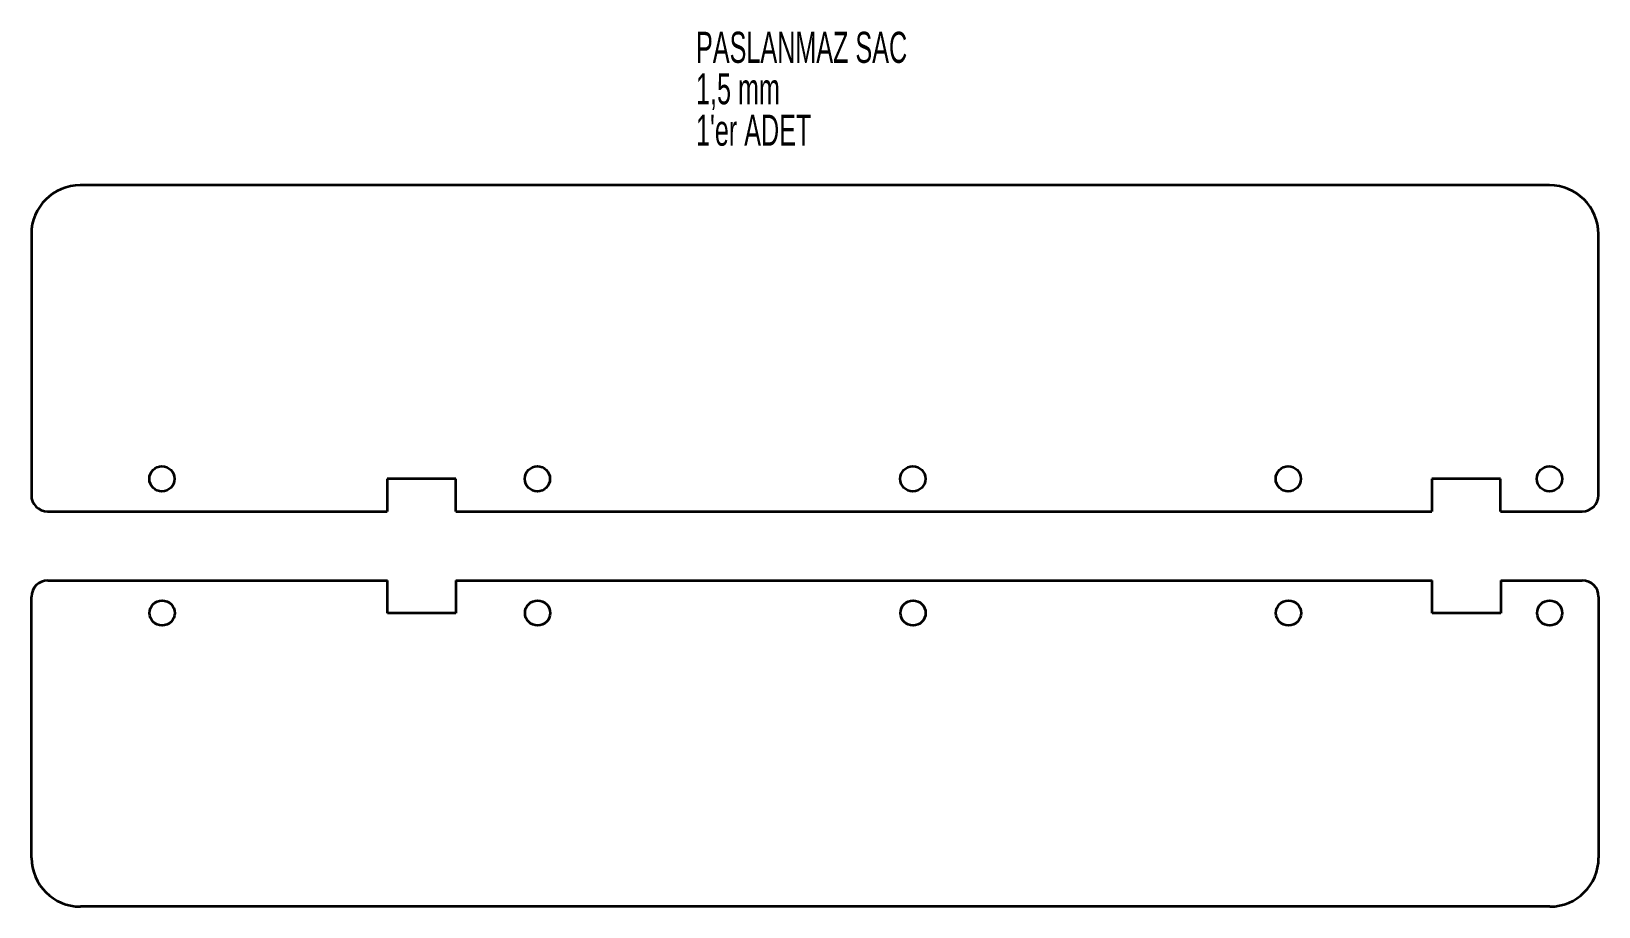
# Model space of a CAD drawing. Header units: millimetres. Extents: x 20 to 500, y 22 to 290.
import ezdxf

# ---------------------------------------------------------------- set-up
doc = ezdxf.new("R2010")
doc.units = ezdxf.units.MM
doc.styles.add('SLDTEXTSTYLE0', font='TXT', dxfattribs={"width": 0.605})

# ---------------------------------------------------------------- blocks, each defined once
blk = doc.blocks.new('SW_NOTE_0')
at = {"color": 0, "linetype": 'Continuous', "lineweight": 0, "char_height": 9.525, "attachment_point": 1, "style": 'SLDTEXTSTYLE0'}
for s, insert in [('PASLANMAZ SAC', (0, 12.28)), ('1,5 mm', (0, -0.42)), ("1'er ADET", (0, -13.12))]:
    blk.add_mtext(s, dxfattribs=dict(at, insert=insert))

msp = doc.modelspace()

# ---------------------------------------------------------------- linework, layer by layer
at = {"color": 7, "linetype": 'Continuous', "lineweight": 35}
for p, q in [((485.36, 242.94), (35.36, 242.94)), ((20.36, 227.94), (20.36, 147.94)), ((500.36, 147.94), (500.36, 227.94)), ((129.36, 152.94), (129.36, 142.94)), ((150.36, 152.94), (129.36, 152.94)), ((150.36, 142.94), (150.36, 152.94)), ((470.36, 152.94), (449.36, 152.94)), ((449.36, 152.94), (449.36, 142.94)), ((470.36, 142.94), (470.36, 152.94)), ((25.36, 142.94), (129.36, 142.94)), ((150.36, 142.94), (449.36, 142.94)), ((470.36, 142.94), (495.36, 142.94)), ((25.42, 121.81), (129.42, 121.81)), ((129.42, 111.81), (129.42, 121.81)), ((150.42, 121.81), (449.42, 121.81)), ((150.42, 121.81), (150.42, 111.81)), ((449.42, 111.81), (449.42, 121.81)), ((470.42, 121.81), (470.42, 111.81)), ((470.42, 121.81), (495.42, 121.81)), ((20.42, 36.81), (20.42, 116.81)), ((500.42, 116.81), (500.42, 36.81)), ((150.42, 111.81), (129.42, 111.81)), ((470.42, 111.81), (449.42, 111.81)), ((485.42, 21.81), (35.42, 21.81))]:
    msp.add_line(p, q, dxfattribs=at)
for centre in [(60.36, 152.94), (175.36, 152.94), (290.36, 152.94), (405.36, 152.94), (485.36, 152.94), (60.42, 111.81), (175.42, 111.81), (290.42, 111.81), (405.42, 111.81), (485.42, 111.81)]:
    msp.add_circle(centre, 3.85, dxfattribs=at)
for centre, radius, start, end in [((35.36, 227.94), 15, 90, 180), ((485.36, 227.94), 15, 0, 90), ((25.36, 147.94), 5, 180, 270), ((495.36, 147.94), 5, 270, 0), ((25.42, 116.81), 5, 90, 180), ((495.42, 116.81), 5, 0, 90), ((35.42, 36.81), 15, 180, 270), ((485.42, 36.81), 15, 270, 0)]:
    msp.add_arc(centre, radius, start, end, dxfattribs=at)

# ---------------------------------------------------------------- block references
at = {"color": 7, "linetype": 'Continuous', "lineweight": 0}
msp.add_blockref('SW_NOTE_0', (223.96, 277.68), dxfattribs=at)

doc.saveas('drawing.dxf')
